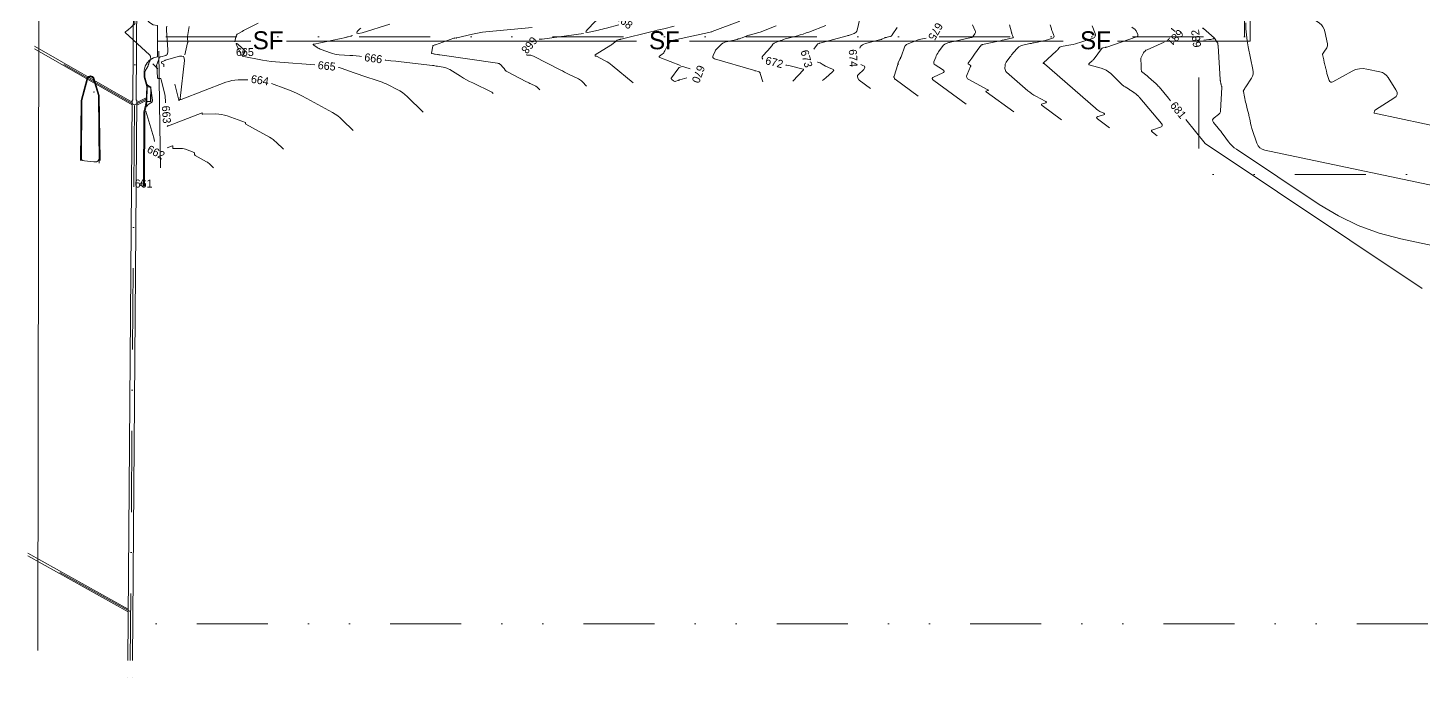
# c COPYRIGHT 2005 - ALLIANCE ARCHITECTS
# Model space of a CAD drawing. Extents: x 9956 to 12723, y 9559 to 10903.
# Drawn here: x 9982 to 11028, y 9559 to 10046 of the extents above; entities that cross this region are included whole.
import ezdxf
from ezdxf.enums import TextEntityAlignment as Align

# ---------------------------------------------------------------- set-up
doc = ezdxf.new("R2010")
doc.units = 0
doc.header["$MEASUREMENT"] = 0
doc.linetypes.add('DGN Style 4', pattern=[121.953328, 60.938578, -30.469289, 0.076173, -30.469289])
doc.linetypes.add('DGN Style 6', pattern=[144.881468, 0.076173, -30.469289, 53.321255, -30.469289, 0.076173, -30.469289])
for name, color, linetype, lineweight in [('A-SITE-CARS', 7, 'Continuous', 0), ('A-SITE-EXJT', 7, 'Continuous', 0), ('A-SITE-FENC', 7, 'Continuous', 0), ('A-SITE-SPRT', 7, 'Continuous', 0), ('A-SITE-WALL', 7, 'Continuous', 0), ('A-SITE-WATR', 7, 'Continuous', 0), ('G-ANNO-BRDR', 7, 'Continuous', 0), ('G-ANNO-INFO', 7, 'Continuous', 0), ('P-PVMT-JB', 7, 'Continuous', 0), ('PROJECT AREA', 7, 'Continuous', 0), ('TITLE', 7, 'Continuous', 0)]:
    doc.layers.add(name, color=color, linetype=linetype, lineweight=lineweight)
doc.styles.add('Style-Font 001', font='Font 001.shx')
doc.linetypes.add('UT Ex OHE', pattern='A,0.3,-0.4,["OHE",Style-Font 001,S=0.1,R=0,X=-0.1358,Y=-0.05],-0.4,3.6', length=4.7)

# ---------------------------------------------------------------- blocks, each defined once
blk = doc.blocks.new('PLUS')
at = {"color": 0, "linetype": 'ByBlock', "lineweight": -2}
for p, q in [((-0.004, 0), (0.004, 0)), ((0, 0.004), (0, -0.004))]:
    blk.add_line(p, q, dxfattribs=at)
blk.add_point((0, 0), dxfattribs=at)

msp = doc.modelspace()

# ---------------------------------------------------------------- linework, layer by layer
at = {"layer": 'A-SITE-CARS', "color": 7, "linetype": 'Continuous', "lineweight": 0}
for p, q in [((10897.8, 10085.1), (10897.8, 10035.7)), ((10078.8, 10035.7), (10148.7, 10035.7)), ((10175.6, 10035.7), (10437.8, 10035.7)), ((10477.6, 10035.7), (10757.7, 10035.7)), ((10798.4, 10035.7), (10897.8, 10035.7))]:
    msp.add_line(p, q, dxfattribs=at)
at = {"layer": 'A-SITE-EXJT', "color": 43, "linetype": 'Continuous', "lineweight": 0}
msp.add_line((10079, 10015.1), (10075.3, 10018.8), dxfattribs=at)
at = {"layer": 'A-SITE-FENC', "color": 7, "linetype": 'DGN Style 4', "lineweight": 0}
msp.add_line((10064.2, 10353.3), (10058.4, 9571.1), dxfattribs=at)
at = {"layer": 'A-SITE-FENC', "color": 7, "linetype": 'Continuous', "lineweight": 0}
for p, q in [((10060.8, 10068.6), (10060.2, 9991.5)), ((10063.3, 10068.6), (10062.7, 9991.5)), ((10059.7, 9991.5), (10056.6, 9571.1)), ((10059.7, 9991.5), (10060.2, 9991.5)), ((10063.2, 9991.5), (10060.1, 9571.1)), ((10063.2, 9991.5), (10062.7, 9991.5)), ((10056.6, 9558.6), (10056.6, 9558.6)), ((10060.1, 9558.6), (10060.1, 9558.6))]:
    msp.add_line(p, q, dxfattribs=at)
at = {"layer": 'A-SITE-FENC', "color": 7, "linetype": 'Continuous', "lineweight": 0, "flags": 128}
msp.add_lwpolyline([(10070.8, 9990.6), (10073.8, 9990.6), (10073.8, 10001.5), (10070.8, 10001.5)], close=True, dxfattribs=at)
at = {"layer": 'A-SITE-SPRT', "color": 7, "linetype": 'Continuous', "lineweight": 0}
msp.add_line((9990.9, 10704.8), (9989, 9578.6), dxfattribs=at)
at = {"layer": 'A-SITE-WALL', "color": 7, "linetype": 'Continuous', "lineweight": 0}
msp.add_line((10079.7, 10028.2), (10080.3, 9988.6), dxfattribs=at)
at = {"layer": 'A-SITE-WALL', "color": 7, "linetype": 'UT Ex OHE', "lineweight": 0, "ltscale": 30}
msp.add_line((10081.1, 9940.6), (10080.3, 9988.6), dxfattribs=at)
at = {"layer": 'A-SITE-WATR', "color": 7, "lineweight": 0, "flags": 128}
for points in [[(10069.3, 10058.1), (10069.6, 10054.9), (10070.8, 10052), (10072.5, 10050), (10072.9, 10049.7), (10075.6, 10048.1), (10078.7, 10047.5), (10078.9, 10024), (10075.9, 10023.3), (10073.2, 10021.8), (10072.7, 10021.4), (10071, 10019.6), (10069.6, 10016.9), (10068.9, 10013.9)], [(10071.1, 10001.4), (10073.8, 10001.5), (10073.6, 9990.6), (10070.8, 9990.6)]]:
    msp.add_lwpolyline(points, dxfattribs=at)
at = {"layer": 'G-ANNO-BRDR', "color": 43, "linetype": 'Continuous', "lineweight": 0, "flags": 128}
for points in [[(10616.3, 10099.7), (10603.3, 10044.1), (10603, 10043.3), (10602.5, 10042.6), (10601.9, 10042), (10601.1, 10041.6), (10598.2, 10040.5), (10597.6, 10040.3), (10597, 10040.1), (10596.4, 10039.9), (10595.7, 10039.7), (10575.3, 10034.3), (10575.1, 10034.2), (10575, 10034.2), (10574.8, 10034.1), (10574.6, 10034), (10573.9, 10033.8), (10573.8, 10033.7), (10573.7, 10033.6), (10573.6, 10033.6), (10573.5, 10033.4), (10570.9, 10029.7)], [(10409.3, 10044.1), (10402.4, 10042.4), (10400.8, 10042.2), (10400, 10042.4), (10400.2, 10043.2), (10401.2, 10044.6), (10406.7, 10050.3), (10407.9, 10051.3), (10409.2, 10052), (10410.7, 10052.4), (10412.4, 10052.4), (10419.7, 10051.7)], [(10952.2, 10025.8), (10952.2, 10025.9), (10952.2, 10026), (10952.2, 10026), (10952.2, 10026.1), (10952.2, 10026.1), (10952.7, 10026.8), (10952.8, 10027), (10952.9, 10027.1), (10953, 10027.3), (10953.1, 10027.4), (10955.3, 10030.7), (10955.6, 10031.4), (10955.9, 10032.2), (10955.9, 10033), (10955.8, 10033.8), (10953.9, 10042.9), (10953.3, 10044.8), (10952.5, 10046.5), (10951.3, 10047.9), (10949.8, 10049.2), (10938.6, 10057)], [(10062.1, 10049), (10056.5, 10044.1), (10056.3, 10043.9), (10056.1, 10043.8), (10056, 10043.7), (10055.8, 10043.5), (10055.1, 10042.9), (10055, 10042.9), (10055, 10042.8), (10055, 10042.8), (10055, 10042.8), (10054.9, 10042.8), (10054.9, 10042.8), (10054.9, 10042.7), (10054.9, 10042.7), (10054.9, 10042.7), (10054.6, 10042.5), (10054.5, 10042.4), (10054.5, 10042.4), (10054.5, 10042.3), (10054.6, 10042.3), (10072.9, 10025.5), (10073.1, 10025.2), (10073.4, 10024.8), (10073.5, 10024.5), (10073.6, 10024.1), (10073.8, 10022.4), (10073.8, 10022.3), (10073.8, 10022.1), (10073.8, 10022), (10073.8, 10021.9), (10073.5, 10021.5), (10073.5, 10021.5), (10073.5, 10021.4), (10073.5, 10021.4), (10073.4, 10021.4), (10073.3, 10021.2), (10073.3, 10021.2), (10073.3, 10021.2), (10073.3, 10021.2), (10073.3, 10021.2), (10073.1, 10020.8), (10073, 10020.7), (10073, 10020.6), (10073, 10020.5), (10072.9, 10020.4), (10072.3, 10019.1), (10072.2, 10018.8), (10072.1, 10018.6), (10072, 10018.3), (10071.9, 10018), (10071.7, 10017.1), (10071.6, 10016.9), (10071.5, 10016.7), (10071.4, 10016.5), (10071.3, 10016.3), (10069.9, 10014.1), (10069.8, 10013.9), (10069.7, 10013.7), (10069.6, 10013.4), (10069.5, 10013.2), (10069.3, 10012.3), (10069.3, 10012.2), (10069.3, 10012), (10069.2, 10011.8), (10069.2, 10011.6), (10069.3, 10009), (10069.3, 10008.9), (10069.3, 10008.8), (10069.3, 10008.7), (10069.3, 10008.6), (10069.4, 10008.3), (10069.5, 10008.2), (10069.5, 10008.1), (10069.5, 10008.1), (10069.5, 10008), (10070.9, 10003.6), (10070.9, 10003.6), (10070.9, 10003.6), (10070.9, 10003.6), (10070.9, 10003.6), (10070.9, 10003.6), (10070.9, 10003.6), (10070.9, 10003.6), (10070.9, 10003.6), (10070.9, 10003.6), (10071, 10003.2), (10071, 10003.1), (10071, 10003.1), (10071, 10003), (10071.1, 10003), (10073.2, 10001.6), (10073.3, 10001.5), (10073.3, 10001.4), (10073.4, 10001.4), (10073.4, 10001.2), (10073.4, 10000.9), (10073.4, 10000.8), (10073.4, 10000.8), (10073.5, 10000.7), (10073.5, 10000.7), (10073.7, 10000.7), (10073.7, 10000.6), (10073.7, 10000.6), (10073.8, 10000.6), (10073.8, 10000.6), (10075, 9991.6), (10075, 9990.9), (10074.8, 9990.3), (10074.4, 9989.8), (10073.9, 9989.4), (10071.8, 9988.2), (10071.5, 9987.9), (10071.2, 9987.6), (10071, 9987.2), (10070.8, 9986.7)], [(10084.9, 9989.6), (10084.9, 9989.8), (10084.8, 9990.8), (10084.6, 9994), (10084.5, 9994.7), (10084.4, 9995.4), (10084.3, 9996), (10084.1, 9996.7), (10081.5, 10007.1), (10081.4, 10007.4), (10081.2, 10007.7), (10080.9, 10007.8), (10080.5, 10007.8), (10079.2, 10007.8), (10079, 10007.9), (10078.8, 10008), (10078.7, 10008.1), (10078.7, 10008.4), (10078.4, 10017.1), (10078.4, 10017.2), (10078.4, 10017.2), (10078.3, 10017.3), (10078.3, 10017.3), (10078.1, 10017.4), (10078.1, 10017.4), (10078.1, 10017.4), (10078.1, 10017.4), (10078.1, 10017.5), (10079.8, 10022.3), (10079.9, 10022.4), (10079.9, 10022.6), (10079.9, 10022.7), (10080, 10022.9), (10080, 10023.4), (10080, 10023.5), (10080.1, 10023.5), (10080.1, 10023.6), (10080.2, 10023.7), (10080.7, 10023.9), (10080.8, 10023.9), (10080.9, 10024), (10081, 10024), (10081.2, 10024.1), (10085, 10025.1), (10085.4, 10025.3), (10085.8, 10025.6), (10086, 10025.9), (10086.2, 10026.3), (10086.5, 10027.9), (10086.6, 10028.3), (10086.6, 10028.6), (10086.6, 10028.9), (10086.6, 10029.3), (10085.5, 10044.1), (10085.5, 10044.5), (10085.5, 10044.9), (10085.5, 10045.3), (10085.6, 10045.7), (10085.7, 10046.9)], [(10102.5, 10046.7), (10101.4, 10039.2), (10101.4, 10038.7), (10101.4, 10038.3), (10101.4, 10037.8), (10101.4, 10037.3), (10101.5, 10035.7), (10101.5, 10035.4), (10101.5, 10035), (10101.5, 10034.7), (10101.4, 10034.4), (10099.4, 10025.6)], [(10253.1, 10048.4), (10232.2, 10042.1), (10229.4, 10041.5), (10228.2, 10041.8), (10228.6, 10042.9), (10230.6, 10045), (10231.2, 10045.5)], [(10365.4, 9999.2), (10363.9, 10000.8), (10363.5, 10001.2), (10363.2, 10001.5), (10362.8, 10001.7), (10362.4, 10002), (10358.7, 10003.7), (10357.9, 10004.1), (10357.1, 10004.5), (10356.3, 10004.9), (10355.5, 10005.3), (10340.6, 10012.9), (10340.2, 10013.2), (10339.9, 10013.4), (10339.6, 10013.7), (10339.4, 10014), (10338.7, 10015.2), (10338.5, 10015.4), (10338.3, 10015.7), (10338.1, 10015.9), (10337.9, 10016.1), (10335.9, 10018.2), (10335.4, 10018.6), (10334.9, 10018.9), (10334.3, 10019.1), (10333.7, 10019.3), (10290.4, 10025.5), (10290, 10025.6), (10289.6, 10025.6), (10289.1, 10025.7), (10288.7, 10025.8), (10287, 10026.1), (10286.9, 10026.1), (10286.7, 10026.1), (10286.6, 10026.1), (10286.4, 10026.1), (10286, 10026.2), (10285.9, 10026.2), (10285.8, 10026.2), (10285.7, 10026.2), (10285.6, 10026.3), (10284.7, 10026.4), (10284.6, 10026.4), (10284.6, 10026.4), (10284.5, 10026.4), (10284.5, 10026.5), (10284.4, 10026.6), (10284.3, 10026.6), (10284.3, 10026.6), (10284.3, 10026.7), (10284.3, 10026.7), (10285.1, 10031.9), (10285.1, 10032.2), (10285.3, 10032.4), (10285.4, 10032.5), (10285.7, 10032.6), (10286.6, 10032.9), (10286.8, 10032.9), (10287, 10033), (10287.1, 10033.1), (10287.3, 10033.1), (10300.9, 10038), (10301.1, 10038.1), (10301.4, 10038.1), (10301.6, 10038.1), (10301.8, 10038.2), (10302.6, 10038.1), (10302.7, 10038.1), (10302.9, 10038.2), (10303.1, 10038.2), (10303.2, 10038.2), (10314.9, 10041.1), (10317.4, 10041.6), (10319.9, 10042.1), (10322.4, 10042.5), (10325, 10042.8), (10359.7, 10046.1)], [(10364.9, 10037.2), (10365.5, 10037.2), (10365.9, 10037.2), (10366.3, 10037.2), (10366.7, 10037.3), (10367.1, 10037.3), (10398.2, 10041.4)], [(10435.3, 10004.6), (10419.6, 10017.6), (10418.4, 10018.6), (10417.1, 10019.5), (10415.8, 10020.3), (10414.4, 10021.1), (10408, 10024.4), (10407.9, 10024.4), (10407.8, 10024.5), (10407.7, 10024.5), (10407.5, 10024.5), (10407.1, 10024.5), (10407.1, 10024.5), (10407, 10024.6), (10407, 10024.6), (10406.9, 10024.7), (10406.8, 10025.3), (10406.8, 10025.4), (10406.9, 10025.5), (10406.9, 10025.6), (10407, 10025.6), (10418.6, 10032.8), (10419.2, 10033.1), (10419.7, 10033.4), (10420.1, 10033.8), (10420.6, 10034.2), (10422.7, 10035.8), (10422.7, 10035.8), (10422.8, 10035.9), (10422.9, 10036), (10422.9, 10036.1), (10423.1, 10036.4), (10423.1, 10036.5), (10423.2, 10036.5), (10423.3, 10036.6), (10423.3, 10036.6), (10424.9, 10037), (10425.2, 10037), (10425.6, 10037.1), (10425.9, 10037.2), (10426.3, 10037.3), (10448.6, 10042.7), (10451, 10043.3), (10453.5, 10043.9), (10455.9, 10044.5), (10458.3, 10045.1), (10466.2, 10047.1)], [(10424.6, 10048), (10415.3, 10045.6), (10413.8, 10045.2), (10412.3, 10044.8), (10410.8, 10044.5), (10409.3, 10044.1)], [(10532.6, 10005.2), (10530.7, 10011.5), (10530.5, 10012), (10530.2, 10012.4), (10529.8, 10012.8), (10529.2, 10012.9), (10527.3, 10013.4), (10526.9, 10013.5), (10526.5, 10013.6), (10526.1, 10013.7), (10525.7, 10013.9), (10496.4, 10022.5), (10495.6, 10022.9), (10495.2, 10023.5), (10495.1, 10024.2), (10495.3, 10025.1), (10496.8, 10028.2), (10497.1, 10028.9), (10497.5, 10029.5), (10498, 10030), (10498.5, 10030.6), (10501.7, 10033.6), (10502.5, 10034.2), (10503.2, 10034.6), (10504.1, 10035), (10505, 10035.3), (10513.3, 10037.1), (10514.2, 10037.4), (10515.2, 10037.6), (10516.1, 10038), (10517.1, 10038.3), (10520.1, 10039.5), (10520.7, 10039.7), (10521.4, 10039.9), (10522, 10040.2), (10522.7, 10040.3), (10526.9, 10041.5), (10527.8, 10041.7), (10528.7, 10042), (10529.6, 10042.3), (10530.5, 10042.6), (10542.5, 10047.2)], [(10579.8, 10047.5), (10567.1, 10042.6), (10565, 10041.9), (10562.8, 10041.1), (10560.6, 10040.4), (10558.5, 10039.8), (10550.5, 10037.7), (10549.3, 10037.4), (10548.2, 10037), (10547, 10036.6), (10545.9, 10036.2), (10541.5, 10034.5), (10541.1, 10034.3), (10540.8, 10034.1), (10540.4, 10033.8), (10540.2, 10033.4), (10539.3, 10032.2), (10539.1, 10032), (10538.9, 10031.7), (10538.7, 10031.5), (10538.5, 10031.2), (10532.9, 10025.1), (10532.1, 10023.9), (10532, 10022.9), (10532.5, 10022.2)], [(10633.4, 10045.9), (10629.6, 10040.5), (10629.2, 10040), (10628.8, 10039.6), (10628.3, 10039.3), (10627.7, 10039.2), (10625.7, 10038.7), (10625.3, 10038.6), (10624.8, 10038.5), (10624.4, 10038.4), (10624, 10038.2), (10621.9, 10037.3), (10621.5, 10037.1), (10621, 10037), (10620.6, 10036.8), (10620.1, 10036.7), (10609.6, 10034), (10608.4, 10033.6), (10607.4, 10033), (10606.4, 10032.2), (10605.6, 10031.2), (10605.2, 10030.6)], [(10689.8, 10048), (10691.7, 10043.5), (10691.9, 10042.9), (10691.9, 10042.3), (10691.8, 10041.7), (10691.5, 10041.2), (10690.2, 10039.4), (10689.9, 10039), (10689.6, 10038.7), (10689.2, 10038.5), (10688.8, 10038.4), (10673.2, 10035), (10672.6, 10034.8), (10672, 10034.7), (10671.4, 10034.5), (10670.9, 10034.3), (10669, 10033.5), (10668.7, 10033.3), (10668.3, 10033.1), (10668, 10032.8), (10667.7, 10032.5), (10664.3, 10027.7), (10663.7, 10026.8), (10663.1, 10025.8), (10662.6, 10024.8), (10662.2, 10023.8), (10660.9, 10020.3), (10660.7, 10019.6), (10660.8, 10019), (10661.1, 10018.4), (10661.7, 10018), (10667.3, 10014.4), (10668.2, 10013.7), (10668.5, 10013), (10668.1, 10012.3), (10667.1, 10011.7), (10661, 10009.1), (10660, 10008.5), (10659.6, 10007.8), (10659.8, 10007.1), (10660.7, 10006.2), (10684.9, 9988.5)], [(10717.6, 10047.9), (10718.9, 10042.6), (10719, 10042.1), (10719.2, 10041.7), (10719.3, 10041.2), (10719.5, 10040.8), (10720.3, 10038.8), (10720.4, 10038.7), (10720.4, 10038.7), (10720.3, 10038.6), (10720.3, 10038.5), (10720.1, 10038.3), (10720.1, 10038.2), (10720.1, 10038.2), (10720, 10038.2), (10720, 10038.2), (10713.5, 10036.8), (10712.1, 10036.5), (10710.7, 10036.1), (10709.3, 10035.8), (10708, 10035.5), (10697.2, 10033.2), (10696.9, 10033.1), (10696.7, 10033), (10696.5, 10032.9), (10696.3, 10032.7), (10695.8, 10032.1), (10695.6, 10032), (10695.5, 10031.8), (10695.4, 10031.7), (10695.3, 10031.5), (10691.2, 10025.9), (10690.7, 10025.2), (10690.2, 10024.5), (10689.7, 10023.7), (10689.2, 10023), (10686.9, 10019.9), (10686.8, 10019.8), (10686.7, 10019.6), (10686.7, 10019.5), (10686.6, 10019.4), (10686.5, 10019), (10686.4, 10018.9), (10686.5, 10018.8), (10686.5, 10018.7), (10686.6, 10018.7), (10688, 10017.8), (10688.3, 10017.5), (10688.4, 10017.3), (10688.4, 10017), (10688.3, 10016.7), (10685.7, 10010.7), (10685.3, 10009.5), (10685.4, 10008.5), (10686, 10007.6), (10687, 10006.9), (10701.3, 9999.3), (10701.6, 9999.1), (10701.7, 9999), (10701.6, 9998.8), (10701.3, 9998.7), (10700.1, 9998.3), (10699.9, 9998.2), (10699.8, 9998.1), (10699.8, 9998), (10700, 9997.8), (10720.8, 9982.6)], [(10756.6, 9976.7), (10742, 9987.4), (10741.5, 9987.8), (10741.4, 9988.2), (10741.6, 9988.5), (10742.2, 9988.8), (10744.7, 9989.6), (10745.1, 9989.8), (10745.2, 9990), (10745.1, 9990.2), (10744.7, 9990.5), (10737.2, 9994.4), (10735.7, 9995.3), (10734.2, 9996.3), (10732.7, 9997.4), (10731.3, 9998.5), (10715.3, 10012.5), (10714.7, 10013), (10714.4, 10013.7), (10714.2, 10014.4), (10714.1, 10015.2), (10714.2, 10017.8), (10714.3, 10018.4), (10714.4, 10018.9), (10714.7, 10019.4), (10715, 10019.9), (10717.7, 10023.8), (10718.4, 10024.6), (10719, 10025.4), (10719.7, 10026.2), (10720.3, 10026.9), (10723.8, 10030.7), (10724.6, 10031.4), (10725.5, 10032), (10726.4, 10032.5), (10727.5, 10032.8), (10732.7, 10033.9), (10733.9, 10034.1), (10735, 10034.4), (10736.1, 10034.6), (10737.2, 10034.8), (10742, 10035.7), (10743, 10035.9), (10744.1, 10036.1), (10745.1, 10036.4), (10746, 10036.7), (10749.7, 10038), (10750.4, 10038.3), (10750.8, 10038.8), (10750.9, 10039.4), (10750.7, 10040.1), (10749.7, 10042.7), (10749.4, 10043.2), (10749.3, 10043.8), (10749.1, 10044.4), (10748.9, 10045), (10748.1, 10048.1)], [(10779.4, 10047.3), (10781.7, 10041.5), (10782, 10040.3), (10781.8, 10039.4), (10781.2, 10038.6), (10780.2, 10038.1), (10770.3, 10034.7), (10768.6, 10034.2), (10766.9, 10033.7), (10765.2, 10033.3), (10763.4, 10033), (10756.2, 10031.7), (10755.8, 10031.5), (10755.3, 10031.3), (10755, 10031), (10754.7, 10030.7), (10753.7, 10029.4), (10753.5, 10029.1), (10753.3, 10028.9), (10753, 10028.6), (10752.8, 10028.4), (10742.8, 10019.3), (10742.8, 10019.2), (10742.8, 10019.2), (10742.8, 10019.1), (10742.9, 10019.1), (10743.4, 10018.9), (10743.5, 10018.9), (10743.6, 10018.9), (10743.7, 10018.8), (10743.7, 10018.7), (10782.1, 9985.4), (10782.8, 9984.7), (10783.6, 9984.1), (10784.4, 9983.6), (10785.3, 9983.1), (10788.2, 9981.6), (10788.6, 9981.3), (10788.8, 9981), (10788.6, 9980.8), (10788.1, 9980.5), (10783.7, 9979.1), (10783, 9978.8), (10782.7, 9978.4), (10782.9, 9977.9), (10783.4, 9977.4), (10792.5, 9970.7)], [(10841.7, 10043), (10839.2, 10045), (10839.1, 10045), (10839.1, 10045.1), (10839, 10045.2), (10839, 10045.2), (10838.9, 10045.6)], [(10862.1, 10045.3), (10862.2, 10045.4), (10862.6, 10045.4), (10862.9, 10045.2)], [(10862.9, 10045.2), (10871, 10038.2), (10871.1, 10038.1), (10871.1, 10038), (10871.1, 10037.9), (10870.9, 10037.9), (10870.4, 10037.6), (10870.3, 10037.6), (10870.2, 10037.5), (10870.1, 10037.5), (10869.9, 10037.4), (10868.4, 10037.1), (10868.1, 10037), (10867.7, 10037), (10867.4, 10036.9), (10867, 10036.9), (10863.3, 10036.6)], [(10894.7, 10049.4), (10894.7, 10044.9), (10895.1, 10040.4), (10895.6, 10036), (10896.4, 10031.5), (10900, 10014.4), (10900.2, 10012.7), (10900.1, 10011), (10899.6, 10009.4), (10898.8, 10007.9), (10894.6, 10001.6), (10894.4, 10001.2), (10894.2, 10000.9), (10894, 10000.6), (10893.8, 10000.2), (10892.8, 9998.8), (10892.8, 9998.8), (10892.8, 9998.7), (10892.8, 9998.6), (10892.8, 9998.6), (10892.7, 9998.3), (10892.7, 9998.3), (10892.7, 9998.2), (10892.7, 9998.2), (10892.8, 9998.1), (10894.5, 9990.1), (10894.8, 9988.8), (10895.1, 9987.5), (10895.4, 9986.2), (10895.7, 9984.9), (10896.8, 9980.8), (10897, 9979.9), (10897.2, 9979), (10897.4, 9978.1), (10897.6, 9977.2), (10898.5, 9973), (10898.7, 9972.1), (10898.9, 9971.2), (10899.2, 9970.3), (10899.5, 9969.5), (10902.9, 9959.3), (10903.8, 9957.3), (10905.1, 9955.8), (10906.8, 9954.7), (10908.8, 9954), (11092.9, 9915.1)], [(10231.7, 10024.2), (10230.2, 10024.4), (10227.8, 10024.7), (10225.3, 10024.9), (10222.9, 10025.1), (10215, 10025.6), (10213.3, 10025.8), (10211.7, 10026.1), (10210, 10026.5), (10208.4, 10027), (10201.6, 10029.5), (10200.8, 10029.8), (10200, 10030.2), (10199.2, 10030.6), (10198.4, 10031.1), (10196, 10032.7), (10195.6, 10033), (10195.5, 10033.3), (10195.7, 10033.5), (10196.2, 10033.6), (10219.9, 10038.6), (10220.4, 10038.7), (10220.8, 10038.8), (10221.3, 10038.9), (10221.8, 10039), (10223.6, 10039.5), (10223.8, 10039.5), (10223.9, 10039.6), (10224.1, 10039.6), (10224.3, 10039.7), (10225.1, 10040)], [(10816, 10023), (10818, 10026.9), (10818.5, 10027.7), (10819.1, 10028.3), (10819.8, 10028.9), (10820.6, 10029.3), (10833.4, 10034.9)], [(11089.6, 9870.8), (11010.8, 9887.5), (10994.6, 9891.7), (10979, 9897.4), (10964.1, 9904.6), (10949.7, 9913.2), (10887.7, 9954.6), (10886, 9955.8), (10884.5, 9957.2), (10883, 9958.7), (10881.7, 9960.3), (10877.6, 9965.7), (10876.7, 9966.9), (10875.9, 9968.1), (10875, 9969.2), (10874, 9970.4), (10870.5, 9974.8), (10869.9, 9975.7), (10869.8, 9976.6), (10870.2, 9977.4), (10870.9, 9978.1), (10874.2, 9980.6), (10874.8, 9981.1), (10875.3, 9981.8), (10875.6, 9982.6), (10875.7, 9983.4), (10876.6, 10001), (10876.6, 10001.2), (10876.6, 10001.5), (10876.6, 10001.7), (10876.5, 10002), (10876.3, 10002.9), (10876.2, 10003), (10876.2, 10003.1), (10876.2, 10003.2), (10876.1, 10003.3), (10876.1, 10003.6), (10876, 10003.7), (10876, 10003.8), (10876, 10003.8), (10876, 10003.9), (10875.6, 10005.6), (10875.6, 10006), (10875.5, 10006.3), (10875.5, 10006.7), (10875.4, 10007.1), (10873.9, 10032.3), (10873.9, 10032.4), (10873.9, 10032.6), (10873.9, 10032.7), (10873.8, 10032.8), (10873.8, 10033.2), (10873.8, 10033.3), (10873.7, 10033.4), (10873.7, 10033.5), (10873.7, 10033.6), (10873.7, 10034.1), (10873.7, 10034.2), (10873.6, 10034.3), (10873.6, 10034.4), (10873.5, 10034.5), (10871.3, 10038)], [(10083.6, 10016.5), (10083.5, 10017.9), (10083.5, 10018.2), (10083.4, 10018.4), (10083.2, 10018.6), (10082.9, 10018.7), (10081.9, 10019.2), (10081.8, 10019.2), (10081.7, 10019.3), (10081.7, 10019.4), (10081.7, 10019.5), (10081.9, 10020), (10081.9, 10020), (10081.9, 10020.1), (10081.9, 10020.1), (10081.9, 10020.1), (10081.9, 10020.2), (10081.9, 10020.2), (10081.9, 10020.2), (10081.9, 10020.2), (10082, 10020.2), (10083.8, 10021.1), (10084.2, 10021.3), (10084.6, 10021.5), (10085.1, 10021.6), (10085.5, 10021.7), (10095.3, 10024.4), (10097.1, 10024.6), (10098.3, 10024.2), (10098.9, 10023.1), (10099, 10021.2)], [(10099, 10021.2), (10095.9, 9992.8), (10095.8, 9992.6), (10095.8, 9992.4), (10095.7, 9992.2), (10095.5, 9992), (10095.1, 9991.4), (10095, 9991.3), (10094.9, 9991.3), (10094.8, 9991.3), (10094.8, 9991.4), (10091.8, 10003.4)], [(10330.4, 9996.4), (10329.9, 9997.1), (10329.8, 9997.3), (10329.7, 9997.4), (10329.6, 9997.5), (10329.4, 9997.6), (10315.1, 10004.4), (10312.8, 10005.6), (10310.5, 10006.8), (10308.2, 10008.1), (10306, 10009.4), (10298, 10014.4), (10296.8, 10015), (10295.6, 10015.5), (10294.3, 10016), (10293, 10016.2), (10288.7, 10017), (10287.7, 10017.1), (10286.8, 10017.3), (10285.9, 10017.4), (10284.9, 10017.5), (10261.6, 10020.2), (10257.6, 10020.7), (10253.7, 10021.1), (10249.8, 10021.6), (10249.5, 10021.7)], [(10400.3, 10001.9), (10397.3, 10005.2), (10396.7, 10005.9), (10396, 10006.5), (10395.2, 10007.1), (10394.3, 10007.5), (10387, 10011.1), (10385.4, 10011.8), (10383.8, 10012.6), (10382.3, 10013.4), (10380.7, 10014.2), (10360.6, 10024.6), (10360, 10024.8), (10359.4, 10025), (10358.7, 10025.2), (10358.1, 10025.2), (10355.9, 10025.3), (10355.5, 10025.4), (10355.3, 10025.5)], [(10573.5, 10020), (10573.8, 10019.9), (10574.7, 10019.7), (10575.5, 10019.4), (10576.3, 10019), (10577.1, 10018.6), (10579.6, 10017.1), (10580.1, 10016.8), (10580.7, 10016.5), (10581.3, 10016.2), (10581.8, 10016), (10584.9, 10014.8), (10585.5, 10014.5), (10585.7, 10014.1), (10585.6, 10013.7), (10585.2, 10013.3), (10581.8, 10010.1), (10581.3, 10009.6), (10580.8, 10009.2), (10580.3, 10008.7), (10579.8, 10008.3), (10577.4, 10006.2)], [(10816, 10023), (10816.2, 10017.1), (10816.2, 10016.6), (10816.3, 10016.1), (10816.3, 10015.6), (10816.3, 10015.1), (10816.5, 10012.9), (10816.5, 10012.9), (10816.5, 10012.9), (10816.5, 10012.9), (10816.5, 10012.9), (10816.5, 10012.9), (10816.5, 10012.9), (10816.5, 10012.9), (10816.5, 10012.9), (10816.5, 10012.9), (10820.6, 10009.7), (10821.4, 10009), (10822.3, 10008.3), (10823.2, 10007.6), (10824, 10006.8), (10827.1, 10004), (10827.7, 10003.4), (10828.4, 10002.8), (10829, 10002.1), (10829.6, 10001.4), (10836.6, 9993), (10838.2, 9991.1), (10838.3, 9991)], [(10952.2, 10025.8), (10953.1, 10021.7), (10953.2, 10021.1), (10953.4, 10020.4), (10953.5, 10019.8), (10953.7, 10019.1), (10954.2, 10017.1), (10954.3, 10016.6), (10954.4, 10016.2), (10954.5, 10015.7), (10954.6, 10015.3), (10955.1, 10013.2), (10955.2, 10012.7), (10955.3, 10012.3), (10955.4, 10011.8), (10955.5, 10011.4), (10957.2, 10006.3), (10957.7, 10005.4), (10958.3, 10005), (10959.1, 10004.9), (10960, 10005.3), (10974.3, 10013.2), (10977, 10014.4), (10979.8, 10015.1), (10982.6, 10015.2), (10985.5, 10014.8), (10995.1, 10012.8), (10997, 10012.2), (10998.7, 10011.2), (11000.2, 10010), (11001.4, 10008.4), (11007.2, 9999.2), (11008, 9997.4), (11008.1, 9995.7), (11007.3, 9994.2), (11005.7, 9992.9), (10991.8, 9984.3), (10991.6, 9984.1), (10991.4, 9983.9), (10991.2, 9983.6), (10991.1, 9983.3), (10990.8, 9982.2), (10990.8, 9982), (10990.8, 9981.8), (10990.9, 9981.7), (10991.1, 9981.6), (11084.9, 9961.8)], [(10549.9, 10017.9), (10550.1, 10017.8), (10552.1, 10017.4), (10554, 10016.9), (10562.9, 10014.8), (10563, 10014.7), (10563, 10014.7), (10563.1, 10014.6), (10563.1, 10014.6), (10563.2, 10014.3), (10563.2, 10014.3), (10563.2, 10014.2), (10563.1, 10014.2), (10563.1, 10014.2), (10555, 10005.7)], [(10606, 10018.2), (10607.6, 10017.6), (10608.7, 10017), (10609.1, 10016.3), (10608.9, 10015.5), (10608.2, 10014.5), (10604, 10010.6), (10603.7, 10010.2), (10603.5, 10009.9), (10603.5, 10009.4), (10603.6, 10009), (10604.1, 10007.5), (10604.3, 10007.1), (10604.5, 10006.9), (10604.7, 10006.6), (10604.9, 10006.4), (10613.2, 10000.3)], [(10146.6, 10006.8), (10139.2, 10006.7), (10136.8, 10006.5), (10134.5, 10006.2), (10132.2, 10005.6), (10130, 10004.9), (10096.5, 9992), (10096.4, 9992), (10096.4, 9992), (10096.3, 9992), (10096.2, 9992.1), (10095.8, 9992.4)], [(10225.6, 9968.6), (10217.5, 9976.5), (10215.8, 9978.1), (10213.9, 9979.6), (10211.9, 9980.9), (10209.9, 9982.2), (10190.7, 9992.8), (10186.9, 9994.8), (10183, 9996.7), (10179.1, 9998.4), (10175.1, 10000), (10164.2, 10004)], [(10076.6, 9960.4), (10076.5, 9960.7), (10076.3, 9962), (10076, 9963.2), (10070.1, 9983.2)], [(10173.2, 9954.7), (10167.8, 9959.9), (10166.6, 9961), (10165.4, 9962), (10164.1, 9962.9), (10162.7, 9963.7), (10145.1, 9973.5), (10145, 9973.6), (10144.9, 9973.6), (10144.9, 9973.8), (10144.9, 9973.9), (10144.9, 9974.3), (10144.9, 9974.4), (10144.8, 9974.5), (10144.8, 9974.5), (10144.7, 9974.6), (10131, 9979.6), (10129, 9980.3), (10126.9, 9980.8), (10124.7, 9981), (10122.6, 9981.1), (10112.7, 9980.9), (10112.6, 9980.9), (10112.5, 9981), (10112.4, 9981.1), (10112.4, 9981.2), (10112.4, 9981.7), (10112.4, 9981.8), (10112.4, 9981.9), (10112.3, 9981.9), (10112.2, 9981.9), (10087.1, 9972.2), (10087.1, 9972.2), (10087, 9972.2), (10087, 9972.2), (10086.9, 9972.3), (10086.7, 9972.4), (10086.7, 9972.4), (10086.7, 9972.4), (10086.6, 9972.4), (10086.6, 9972.4), (10086.2, 9971.9), (10086.1, 9971.8), (10086.1, 9971.8)], [(10035.4, 9959.9), (10035.4, 9949), (10035.1, 9947.2), (10034.3, 9945.9), (10033, 9945.2), (10031.2, 9945.2), (10024, 9945.9), (10022.8, 9946.2), (10022, 9946.8), (10021.5, 9947.7), (10021.3, 9948.9), (10021.3, 9953.3), (10021.3, 9954.3), (10021.3, 9955.2), (10021.3, 9956.2), (10021.3, 9957.1), (10021.4, 9970.6), (10021.6, 9973.4), (10021.9, 9974.7)], [(10849.6, 9977), (10864.2, 9958.9)], [(10120.8, 9940.8), (10118.1, 9943.4), (10117.5, 9943.9), (10116.9, 9944.4), (10116.2, 9944.9), (10115.6, 9945.3), (10107.1, 9950), (10106.9, 9950.1), (10106.7, 9950.3), (10106.7, 9950.5), (10106.6, 9950.8), (10106.6, 9951.6), (10106.6, 9951.8), (10106.5, 9951.9), (10106.4, 9952), (10106.3, 9952.1), (10099.7, 9954.6), (10098.7, 9954.9), (10097.6, 9955.1), (10096.5, 9955.3), (10095.5, 9955.3), (10091, 9955.2), (10090.7, 9955.2), (10090.5, 9955.3), (10090.4, 9955.5), (10090.4, 9955.8), (10090.4, 9956.9), (10090.3, 9957), (10090.3, 9957.1), (10090.1, 9957.2), (10090, 9957.1), (10086.1, 9955.7)], [(10864.2, 9958.9), (11026.9, 9850.2)], [(10068.4, 9928.9), (10068.4, 9927.7), (10068.3, 9927.3), (10068.2, 9927.1), (10068, 9927), (10067.6, 9927), (10066, 9927.4), (10065.8, 9927.5), (10065.6, 9927.6), (10065.6, 9927.8), (10065.7, 9928.1), (10067.9, 9931.8), (10068.1, 9932.1), (10068.2, 9932.2), (10068.3, 9932.1), (10068.3, 9931.7), (10068.4, 9930), (10068.4, 9929.8), (10068.4, 9929.5), (10068.4, 9929.2), (10068.4, 9928.9)]]:
    msp.add_lwpolyline(points, dxfattribs=at)
at = {"layer": 'G-ANNO-INFO', "color": 7, "lineweight": 0, "flags": 128}
for points in [[(10021.1, 9946.2), (10021.6, 9991.3), (10026.2, 10008.2), (10027.2, 10009.3), (10028.6, 10009.8), (10028.9, 10009.8), (10030.1, 10009.3), (10031.1, 10008.2), (10035, 9995.1), (10035.9, 9946.1)], [(10068.7, 10013.5), (10068.8, 10008.7), (10070.3, 10003.6), (10070.7, 10001.6), (10070.4, 9990.5), (10069.9, 9987.7), (10068.6, 9982.8), (10068.3, 9926.9)], [(10069.2, 10013.4), (10069.4, 10008.8), (10070.9, 10003.6), (10071.1, 10001.4), (10070.8, 9990.6), (10070.6, 9987.7), (10069.2, 9982.7), (10069, 9926.9)], [(10021.8, 9946.2), (10022.2, 9991.2), (10026.7, 10008), (10027.8, 10009), (10028.9, 10009.1), (10029.4, 10009), (10030.6, 10008), (10034.5, 9995.1), (10035.2, 9944.1)]]:
    msp.add_lwpolyline(points, dxfattribs=at)
at = {"layer": 'P-PVMT-JB', "color": 7, "linetype": 'DGN Style 6', "lineweight": 0}
for p, q in [((10893.6, 10085.1), (10893.6, 10039.1)), ((10893.6, 10039.1), (10078.6, 10039.1)), ((10077.7, 9598.6), (11285.6, 9598.5))]:
    msp.add_line(p, q, dxfattribs=at)
at = {"layer": 'P-PVMT-JB', "color": 7, "linetype": 'DGN Style 6', "lineweight": 0, "flags": 128}
msp.add_lwpolyline([(10859.4, 10039.1), (10859.4, 9935.6), (11069.6, 9935.6), (11069.6, 10021.6), (11285.6, 10021.6)], dxfattribs=at)
at = {"layer": 'PROJECT AREA', "color": 43, "linetype": 'Continuous', "lineweight": 0, "flags": 128}
for points in [[(10154.3, 10049.2), (10146.2, 10045.2), (10145.2, 10044.7), (10144.2, 10044.2), (10143.2, 10043.7), (10142.3, 10043.1), (10139.1, 10041.3), (10138.5, 10040.9), (10138, 10040.3), (10137.7, 10039.7), (10137.5, 10039), (10136.8, 10035.3)], [(10515.4, 10050.8), (10494.6, 10042.9), (10494.6, 10042.9), (10494.6, 10042.9), (10494.6, 10042.9), (10494.6, 10042.9), (10494.6, 10042.9), (10494.6, 10042.9), (10494.6, 10042.9), (10494.6, 10042.9), (10494.6, 10042.9), (10494.6, 10042.9), (10494.6, 10042.9), (10494.6, 10042.9), (10494.6, 10042.9), (10494.6, 10042.9), (10494.6, 10042.9), (10494.6, 10042.9), (10494.6, 10042.9), (10494.6, 10042.9), (10494.6, 10042.9), (10494.4, 10042.9), (10494.4, 10042.8), (10494.4, 10042.8), (10494.3, 10042.8), (10494.3, 10042.8), (10465.7, 10036.4), (10464.3, 10035.9), (10463.2, 10035.2), (10462.3, 10034.3), (10461.5, 10033.1), (10459.1, 10028.4), (10458.7, 10027.7), (10458.3, 10027.1), (10457.8, 10026.6), (10457.2, 10026.1), (10455.2, 10024.5), (10454.9, 10024.2), (10454.9, 10023.9), (10455, 10023.7), (10455.4, 10023.5), (10471, 10017.5)], [(10828.3, 9964.8), (10824.6, 9967.5), (10824, 9968.1), (10823.9, 9968.6), (10824.2, 9969), (10824.9, 9969.3), (10830.6, 9971.2), (10831.6, 9971.7), (10832, 9972.3), (10832, 9973.1), (10831.4, 9974), (10815.3, 9993.3), (10815, 9993.6), (10814.8, 9993.9), (10814.5, 9994.1), (10814.2, 9994.4), (10813.3, 9995.2), (10813.1, 9995.4), (10812.9, 9995.6), (10812.7, 9995.8), (10812.5, 9995.9), (10811.2, 9996.9), (10811.2, 9997), (10811.1, 9997), (10811, 9997.1), (10810.9, 9997.1), (10810.7, 9997.3), (10810.6, 9997.4), (10810.6, 9997.4), (10810.5, 9997.4), (10810.4, 9997.5), (10808.4, 9998.8), (10807.9, 9999.1), (10807.5, 9999.4), (10807, 9999.7), (10806.6, 10000), (10804.1, 10001.4), (10803.6, 10001.7), (10803.1, 10002), (10802.7, 10002.4), (10802.2, 10002.8), (10793.4, 10011.4), (10791.7, 10012.7), (10790, 10013.9), (10788.1, 10014.8), (10786.1, 10015.5), (10777.9, 10017.7), (10777.3, 10018), (10777, 10018.3), (10777.1, 10018.7), (10777.5, 10019.2), (10779.5, 10020.9), (10779.9, 10021.3), (10780.2, 10021.7), (10780.6, 10022.1), (10780.9, 10022.6), (10786.4, 10029.9), (10786.7, 10030.2), (10787, 10030.5), (10787.4, 10030.7), (10787.8, 10030.8), (10789.2, 10031), (10789.5, 10031.1), (10789.8, 10031.2), (10790.1, 10031.2), (10790.4, 10031.3), (10812.7, 10039), (10813.3, 10039.2), (10813.6, 10039.6), (10813.7, 10040.1), (10813.6, 10040.8), (10812.7, 10042.9), (10812.5, 10043.4), (10812.2, 10043.8), (10811.9, 10044.1), (10811.6, 10044.5), (10809.3, 10046.2)], [(10144.3, 10027.6), (10143, 10025.6), (10142.6, 10025.2), (10142.3, 10025), (10141.9, 10025.2), (10141.6, 10025.7), (10138.2, 10032.4), (10137.7, 10033.5), (10137.7, 10034), (10138.2, 10033.9), (10139.2, 10033.2), (10144.1, 10029.1), (10144.4, 10028.7), (10144.5, 10028.4), (10144.5, 10028), (10144.3, 10027.6)], [(10655, 10038.1), (10651, 10037.2), (10649.7, 10036.9), (10648.4, 10036.5), (10647.2, 10036.1), (10645.9, 10035.6), (10640.2, 10033.2), (10640.1, 10033.1), (10639.9, 10033), (10639.8, 10032.9), (10639.7, 10032.8), (10639.4, 10032.3), (10639.3, 10032.2), (10639.2, 10032.1), (10639.2, 10032), (10639.1, 10031.9), (10636.2, 10024), (10635.9, 10023.4), (10635.7, 10022.8), (10635.4, 10022.2), (10635.1, 10021.7), (10633.8, 10019.1), (10633.8, 10019.1), (10633.8, 10019), (10633.9, 10018.9), (10633.9, 10018.9), (10634.2, 10018.8), (10634.3, 10018.8), (10634.3, 10018.7), (10634.3, 10018.7), (10634.2, 10018.6), (10634, 10018.5), (10634, 10018.4), (10634, 10018.4), (10633.9, 10018.3), (10633.9, 10018.3), (10631, 10009.4), (10630.9, 10009.2), (10630.9, 10008.9), (10630.9, 10008.7), (10631, 10008.5), (10631.3, 10007.7), (10631.3, 10007.5), (10631.4, 10007.4), (10631.5, 10007.3), (10631.7, 10007.2), (10649.1, 9994.4)], [(10196.7, 10017.9), (10170.6, 10019.9), (10167.3, 10020.2), (10164, 10020.6), (10160.7, 10021.1), (10157.5, 10021.6), (10142.2, 10024.4)], [(10278, 9982.5), (10266, 9994.2), (10264.3, 9995.8), (10262.5, 9997.2), (10260.5, 9998.4), (10258.5, 9999.6), (10251.7, 10003), (10250.2, 10003.7), (10248.7, 10004.3), (10247.2, 10004.9), (10245.7, 10005.5), (10232, 10010.1), (10229.9, 10010.8), (10227.7, 10011.6), (10225.6, 10012.3), (10223.5, 10013.1), (10216.5, 10015.5), (10215, 10016), (10214.6, 10016.1)], [(10469.1, 10006.3), (10467.5, 10005.7), (10467, 10005.5), (10466.6, 10005.5), (10466.1, 10005.7), (10465.7, 10005.9), (10464.3, 10007.1), (10464.1, 10007.4), (10464, 10007.6), (10464, 10007.9), (10464.2, 10008.2), (10468.9, 10014.7), (10470, 10015.9), (10471.3, 10016.5), (10472.7, 10016.7), (10474.2, 10016.3), (10478.2, 10014.9)], [(10475.7, 10008.3), (10470.5, 10006.8), (10470.1, 10006.7), (10469.8, 10006.6), (10469.4, 10006.5), (10469.1, 10006.3)]]:
    msp.add_lwpolyline(points, dxfattribs=at)
at = {"layer": 'TITLE', "color": 7, "linetype": 'Continuous', "lineweight": 0}
for p, q in [((10059.7, 9989.9), (9986.5, 10031.9)), ((10059.7, 9987.9), (9986.5, 10029.9)), ((10070.9, 9993.4), (10063.3, 9989.8)), ((10070.9, 9991.4), (10063.3, 9987.8)), ((10056.9, 9609.5), (9981.7, 9651.5)), ((10056.9, 9607.5), (9981.7, 9649.5))]:
    msp.add_line(p, q, dxfattribs=at)
at = {"layer": 'TITLE', "color": 7, "linetype": 'DGN Style 4', "lineweight": 0}
for p, q in [((10061.5, 9987.9), (9986.5, 10030.9)), ((10070.9, 9992.4), (10061.5, 9987.9)), ((10058.7, 9607.5), (9981.7, 9650.5))]:
    msp.add_line(p, q, dxfattribs=at)

# ---------------------------------------------------------------- block references
at = {"layer": 'PROJECT AREA', "color": 43, "linetype": 'Continuous', "lineweight": 0, "xscale": 60, "yscale": 60}
msp.add_blockref('PLUS', (10031.2, 9997.5), dxfattribs=at)

# ---------------------------------------------------------------- texts
at = {"layer": 'A-SITE-CARS', "color": 7, "linetype": 'Continuous', "lineweight": 0, "style": 'Style-Font 001'}
for p in [(10161.7, 10036.4), (10458.8, 10036.4), (10781.9, 10036.4)]:
    msp.add_text('SF', height=13.5, rotation=359.8776, dxfattribs=at).set_placement(p, align=Align.MIDDLE_CENTER)
at = {"layer": 'G-ANNO-BRDR', "color": 43, "linetype": 'Continuous', "lineweight": 0, "style": 'Style-Font 001'}
for s, rotation, p in [('668', 322.2099, (10428.7, 10050.8)), ('681', 224.5038, (10841.7, 10038.4)), ('682', 97.7594, (10857.4, 10037.7)), ('668', 230.5997, (10357.6, 10032.7)), ('666', 352.05, (10240.6, 10022.9)), ('672', 346.0083, (10541.2, 10019.9)), ('673', 284.9171, (10565.4, 10022.6)), ('674', 273.6247, (10600.4, 10023)), ('664', 350.9844, (10155.6, 10006.5)), ('681', 308.967, (10844, 9984)), ('663', 273.7518, (10085.5, 9980.7)), ('662', 333.4543, (10077.7, 9952.4))]:
    msp.add_text(s, height=6, rotation=rotation, dxfattribs=at).set_placement(p, align=Align.MIDDLE_CENTER)
msp.add_text('661', height=6, dxfattribs=at).set_placement((10068.4, 9928.9), align=Align.MIDDLE_CENTER)
at = {"layer": 'PROJECT AREA', "color": 43, "linetype": 'Continuous', "lineweight": 0, "style": 'Style-Font 001'}
for s, rotation, p in [('675', 239.9916, (10662.1, 10043)), ('665', 354.2589, (10205.7, 10017.2)), ('670', 249.564, (10484.3, 10011))]:
    msp.add_text(s, height=6, rotation=rotation, dxfattribs=at).set_placement(p, align=Align.MIDDLE_CENTER)
msp.add_text('665', height=6, dxfattribs=at).set_placement((10144.3, 10027.6), align=Align.MIDDLE_CENTER)

doc.saveas('drawing.dxf')
